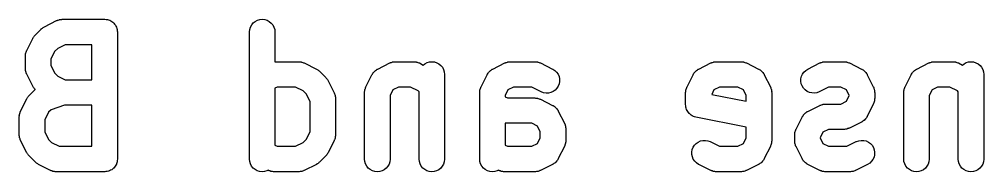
# Model space of a CAD drawing. Extents: x 10 to 156, y -120 to 0.
# Drawn here: x 41.76 to 49.34, y -113.45 to -112.25 of the extents above; entities that cross this region are included whole.
import ezdxf

# ---------------------------------------------------------------- set-up
doc = ezdxf.new("R2010")
doc.units = 0
doc.header["$MEASUREMENT"] = 0
doc.layers.add('BLACK', color=7, linetype='CONTINUOUS')

msp = doc.modelspace()

# ---------------------------------------------------------------- linework, layer by layer
at = {"layer": 'BLACK', "linetype": 'CONTINUOUS'}
for p, q in [((41.9553, -112.311), (42.0505, -112.263)), ((42.0505, -112.263), (42.0518, -112.262)), ((42.0518, -112.262), (42.0545, -112.261)), ((42.0545, -112.261), (42.0571, -112.26)), ((42.0571, -112.26), (42.0637, -112.258)), ((42.0637, -112.258), (42.0701, -112.256)), ((42.0701, -112.256), (42.073, -112.255)), ((42.073, -112.255), (42.0758, -112.254)), ((42.0758, -112.254), (42.0826, -112.254)), ((42.0826, -112.254), (42.0894, -112.253)), ((42.0894, -112.253), (42.0923, -112.253)), ((42.0923, -112.253), (42.0952, -112.252)), ((42.0952, -112.252), (42.4286, -112.252)), ((42.4286, -112.252), (42.4292, -112.252)), ((42.4292, -112.252), (42.4293, -112.252)), ((42.4293, -112.252), (42.4293, -112.252)), ((42.4293, -112.252), (42.43, -112.252)), ((42.43, -112.252), (42.4392, -112.253)), ((42.4392, -112.253), (42.4487, -112.254)), ((42.4487, -112.254), (42.449, -112.255)), ((42.449, -112.255), (42.4494, -112.255)), ((42.4494, -112.255), (42.4583, -112.257)), ((42.4583, -112.257), (42.4673, -112.26)), ((42.4673, -112.26), (42.4676, -112.26)), ((42.4676, -112.26), (42.468, -112.26)), ((42.468, -112.26), (42.4762, -112.265)), ((42.4762, -112.265), (42.4845, -112.269)), ((42.4845, -112.269), (42.4848, -112.27)), ((42.4848, -112.27), (42.4851, -112.27)), ((42.4851, -112.27), (42.4923, -112.276)), ((43.5967, -112.281), (43.6119, -112.269)), ((43.6119, -112.269), (43.6292, -112.26)), ((43.6292, -112.26), (43.6479, -112.254)), ((43.6479, -112.254), (43.6674, -112.252)), ((43.6674, -112.252), (43.6868, -112.254)), ((43.6868, -112.254), (43.7054, -112.26)), ((43.7054, -112.26), (43.7226, -112.269)), ((43.7226, -112.269), (43.7376, -112.282)), ((41.8817, -112.377), (41.9293, -112.329)), ((41.9293, -112.329), (41.9303, -112.328)), ((41.9303, -112.328), (41.9347, -112.325)), ((41.9347, -112.325), (41.9388, -112.321)), ((41.9388, -112.321), (41.9423, -112.319)), ((41.9423, -112.319), (41.9455, -112.316)), ((41.9455, -112.316), (41.9505, -112.314)), ((41.9505, -112.314), (41.9553, -112.311)), ((42.4923, -112.276), (42.4995, -112.282)), ((42.4995, -112.282), (42.4997, -112.282)), ((42.4997, -112.282), (42.5, -112.282)), ((42.5, -112.282), (42.5059, -112.29)), ((42.5059, -112.29), (42.5119, -112.297)), ((42.5119, -112.297), (42.512, -112.297)), ((42.512, -112.297), (42.5122, -112.298)), ((42.5122, -112.298), (42.5166, -112.306)), ((42.5166, -112.306), (42.521, -112.314)), ((42.521, -112.314), (42.5211, -112.315)), ((42.5211, -112.315), (42.5213, -112.315)), ((42.5213, -112.315), (42.5239, -112.324)), ((42.5239, -112.324), (42.5267, -112.333)), ((42.5267, -112.333), (42.5267, -112.333)), ((42.5267, -112.333), (42.5268, -112.334)), ((42.5268, -112.334), (42.5277, -112.343)), ((42.5277, -112.343), (42.5286, -112.352)), ((43.5667, -112.351), (43.5689, -112.332)), ((43.5689, -112.332), (43.5748, -112.313)), ((43.5748, -112.313), (43.5842, -112.296)), ((43.5842, -112.296), (43.5967, -112.281)), ((43.7376, -112.282), (43.75, -112.297)), ((43.75, -112.297), (43.7591, -112.314)), ((43.7591, -112.314), (43.7648, -112.333)), ((43.7648, -112.333), (43.7667, -112.352)), ((41.8153, -112.498), (41.8629, -112.403)), ((41.8629, -112.403), (41.8636, -112.402)), ((41.8636, -112.402), (41.8666, -112.397)), ((41.8666, -112.397), (41.8693, -112.392)), ((41.8693, -112.392), (41.8719, -112.389)), ((41.8719, -112.389), (41.8742, -112.385)), ((41.8742, -112.385), (41.8781, -112.381)), ((41.8781, -112.381), (41.8817, -112.377)), ((42.5286, -112.352), (42.5286, -113.352)), ((43.5667, -112.352), (43.5667, -112.351)), ((43.5667, -113.352), (43.5667, -112.352)), ((43.7667, -112.352), (43.7667, -112.586)), ((41.8128, -112.503), (41.8143, -112.501)), ((41.8143, -112.501), (41.8153, -112.498)), ((42.0592, -112.482), (42.0346, -112.507)), ((42.1188, -112.452), (42.0592, -112.482)), ((42.3286, -112.452), (42.1188, -112.452)), ((42.3286, -112.729), (42.3286, -112.452)), ((41.8048, -112.541), (41.8051, -112.539)), ((41.8048, -112.543), (41.8048, -112.541)), ((41.8048, -112.638), (41.8048, -112.543)), ((41.805, -112.536), (41.8062, -112.529)), ((41.8051, -112.539), (41.805, -112.536)), ((41.8062, -112.529), (41.8069, -112.522)), ((41.8069, -112.522), (41.8078, -112.519)), ((41.8078, -112.519), (41.8083, -112.516)), ((41.8083, -112.516), (41.8108, -112.51)), ((41.8108, -112.51), (41.8128, -112.503)), ((42.0346, -112.507), (42.0048, -112.566)), ((42.0048, -112.566), (42.0048, -112.614)), ((41.805, -112.641), (41.8048, -112.638)), ((41.8049, -112.644), (41.805, -112.641)), ((41.806, -112.651), (41.8049, -112.644)), ((41.8067, -112.658), (41.806, -112.651)), ((42.0048, -112.614), (42.0346, -112.674)), ((43.7667, -112.586), (43.9524, -112.586)), ((43.9524, -112.586), (43.9538, -112.586)), ((43.9538, -112.586), (43.9567, -112.586)), ((43.9567, -112.586), (43.9596, -112.586)), ((43.9596, -112.586), (43.9664, -112.587)), ((43.9664, -112.587), (43.9732, -112.588)), ((43.9732, -112.588), (43.976, -112.589)), ((43.976, -112.589), (43.9789, -112.589)), ((43.9789, -112.589), (43.9853, -112.592)), ((43.9853, -112.592), (43.9918, -112.594)), ((43.9918, -112.594), (43.9944, -112.595)), ((43.9944, -112.595), (43.9971, -112.596)), ((43.9971, -112.596), (44.0923, -112.644)), ((44.0923, -112.644), (44.0936, -112.645)), ((44.0936, -112.645), (44.0983, -112.648)), ((44.0983, -112.648), (44.1032, -112.65)), ((44.1032, -112.65), (44.1065, -112.653)), ((44.1065, -112.653), (44.11, -112.655)), ((44.5578, -112.654), (44.5643, -112.65)), ((44.5643, -112.65), (44.5705, -112.646)), ((44.5705, -112.646), (44.5725, -112.645)), ((44.5725, -112.645), (44.5743, -112.644)), ((44.5743, -112.644), (44.6696, -112.596)), ((44.6696, -112.596), (44.6708, -112.596)), ((44.6708, -112.596), (44.6736, -112.595)), ((44.6736, -112.595), (44.6762, -112.593)), ((44.6762, -112.593), (44.6827, -112.591)), ((44.6827, -112.591), (44.6891, -112.589)), ((44.6891, -112.589), (44.692, -112.588)), ((44.692, -112.588), (44.6949, -112.588)), ((44.6949, -112.588), (44.7017, -112.587)), ((44.7017, -112.587), (44.7084, -112.586)), ((44.7084, -112.586), (44.7114, -112.586)), ((44.7114, -112.586), (44.7143, -112.586)), ((44.7143, -112.586), (44.8571, -112.586)), ((44.8571, -112.586), (44.8585, -112.586)), ((44.8585, -112.586), (44.8615, -112.586)), ((44.8615, -112.586), (44.8644, -112.586)), ((44.8644, -112.586), (44.8711, -112.587)), ((44.8711, -112.587), (44.8779, -112.588)), ((44.8779, -112.588), (44.8807, -112.589)), ((44.8807, -112.589), (44.8836, -112.589)), ((44.8836, -112.589), (44.89, -112.592)), ((44.89, -112.592), (44.8965, -112.594)), ((44.8965, -112.594), (44.8991, -112.595)), ((44.8991, -112.595), (44.9019, -112.596)), ((44.9019, -112.596), (44.933, -112.612)), ((44.933, -112.612), (44.9452, -112.602)), ((44.9452, -112.602), (44.9625, -112.593)), ((44.9625, -112.593), (44.9813, -112.587)), ((44.9813, -112.587), (45.0007, -112.586)), ((45.0007, -112.586), (45.0201, -112.588)), ((45.0201, -112.588), (45.0388, -112.594)), ((45.0388, -112.594), (45.0559, -112.603)), ((45.0559, -112.603), (45.071, -112.615)), ((45.071, -112.615), (45.0833, -112.63)), ((45.0833, -112.63), (45.0925, -112.648)), ((45.0925, -112.648), (45.0981, -112.666)), ((45.4626, -112.654), (45.469, -112.65)), ((45.469, -112.65), (45.4753, -112.646)), ((45.4753, -112.646), (45.4773, -112.645)), ((45.4773, -112.645), (45.4791, -112.644)), ((45.4791, -112.644), (45.5743, -112.596)), ((45.5743, -112.596), (45.5756, -112.596)), ((45.5756, -112.596), (45.5783, -112.595)), ((45.5783, -112.595), (45.5809, -112.593)), ((45.5809, -112.593), (45.5875, -112.591)), ((45.5875, -112.591), (45.5939, -112.589)), ((45.5939, -112.589), (45.5968, -112.588)), ((45.5968, -112.588), (45.5996, -112.588)), ((45.5996, -112.588), (45.6064, -112.587)), ((45.6064, -112.587), (45.6132, -112.586)), ((45.6132, -112.586), (45.6161, -112.586)), ((45.6161, -112.586), (45.619, -112.586)), ((45.619, -112.586), (45.8095, -112.586)), ((45.8095, -112.586), (45.8109, -112.586)), ((45.8109, -112.586), (45.8138, -112.586)), ((45.8138, -112.586), (45.8168, -112.586)), ((45.8168, -112.586), (45.8235, -112.587)), ((45.8235, -112.587), (45.8303, -112.588)), ((45.8303, -112.588), (45.8331, -112.589)), ((45.8331, -112.589), (45.836, -112.589)), ((45.836, -112.589), (45.8424, -112.592)), ((45.8424, -112.592), (45.8489, -112.594)), ((45.8489, -112.594), (45.8515, -112.595)), ((45.8515, -112.595), (45.8542, -112.596)), ((45.8542, -112.596), (45.9495, -112.644)), ((45.9495, -112.644), (45.9507, -112.645)), ((45.9507, -112.645), (45.9671, -112.655)), ((47.0816, -112.654), (47.0881, -112.65)), ((47.0881, -112.65), (47.0943, -112.646)), ((47.0943, -112.646), (47.0963, -112.645)), ((47.0963, -112.645), (47.0981, -112.644)), ((47.0981, -112.644), (47.1934, -112.596)), ((47.1934, -112.596), (47.1946, -112.596)), ((47.1946, -112.596), (47.1974, -112.595)), ((47.1974, -112.595), (47.2, -112.593)), ((47.2, -112.593), (47.2065, -112.591)), ((47.2065, -112.591), (47.2129, -112.589)), ((47.2129, -112.589), (47.2159, -112.588)), ((47.2159, -112.588), (47.2187, -112.588)), ((47.2187, -112.588), (47.2255, -112.587)), ((47.2255, -112.587), (47.2322, -112.586)), ((47.2322, -112.586), (47.2352, -112.586)), ((47.2352, -112.586), (47.2381, -112.586)), ((47.2381, -112.586), (47.4286, -112.586)), ((47.4286, -112.586), (47.43, -112.586)), ((47.43, -112.586), (47.4329, -112.586)), ((47.4329, -112.586), (47.4358, -112.586)), ((47.4358, -112.586), (47.4426, -112.587)), ((47.4426, -112.587), (47.4494, -112.588)), ((47.4494, -112.588), (47.4522, -112.589)), ((47.4522, -112.589), (47.4551, -112.589)), ((47.4551, -112.589), (47.4614, -112.592)), ((47.4614, -112.592), (47.468, -112.594)), ((47.468, -112.594), (47.4705, -112.595)), ((47.4705, -112.595), (47.4733, -112.596)), ((47.4733, -112.596), (47.5685, -112.644)), ((47.5685, -112.644), (47.5698, -112.645)), ((47.5698, -112.645), (47.5716, -112.646)), ((47.5716, -112.646), (47.5736, -112.647)), ((47.5736, -112.647), (47.5798, -112.651)), ((47.5798, -112.651), (47.5861, -112.655)), ((47.9388, -112.654), (47.9553, -112.644)), ((47.9553, -112.644), (48.0505, -112.596)), ((48.0505, -112.596), (48.0518, -112.596)), ((48.0518, -112.596), (48.0545, -112.595)), ((48.0545, -112.595), (48.0571, -112.593)), ((48.0571, -112.593), (48.0637, -112.591)), ((48.0637, -112.591), (48.0701, -112.589)), ((48.0701, -112.589), (48.073, -112.588)), ((48.073, -112.588), (48.0758, -112.588)), ((48.0758, -112.588), (48.0826, -112.587)), ((48.0826, -112.587), (48.0894, -112.586)), ((48.0894, -112.586), (48.0923, -112.586)), ((48.0923, -112.586), (48.0952, -112.586)), ((48.0952, -112.586), (48.2381, -112.586)), ((48.2381, -112.586), (48.2395, -112.586)), ((48.2395, -112.586), (48.2424, -112.586)), ((48.2424, -112.586), (48.2454, -112.586)), ((48.2454, -112.586), (48.2521, -112.587)), ((48.2521, -112.587), (48.2589, -112.588)), ((48.2589, -112.588), (48.2617, -112.589)), ((48.2617, -112.589), (48.2646, -112.589)), ((48.2646, -112.589), (48.271, -112.592)), ((48.271, -112.592), (48.2775, -112.594)), ((48.2775, -112.594), (48.2801, -112.595)), ((48.2801, -112.595), (48.2828, -112.596)), ((48.2828, -112.596), (48.3781, -112.644)), ((48.3781, -112.644), (48.3793, -112.645)), ((48.3793, -112.645), (48.3811, -112.646)), ((48.3811, -112.646), (48.3831, -112.647)), ((48.3831, -112.647), (48.3893, -112.651)), ((48.3893, -112.651), (48.3957, -112.655)), ((48.7959, -112.654), (48.8024, -112.65)), ((48.8024, -112.65), (48.8086, -112.646)), ((48.8086, -112.646), (48.8106, -112.645)), ((48.8106, -112.645), (48.8124, -112.644)), ((48.8124, -112.644), (48.9077, -112.596)), ((48.9077, -112.596), (48.9089, -112.596)), ((48.9089, -112.596), (48.9117, -112.595)), ((48.9117, -112.595), (48.9143, -112.593)), ((48.9143, -112.593), (48.9208, -112.591)), ((48.9208, -112.591), (48.9272, -112.589)), ((48.9272, -112.589), (48.9301, -112.588)), ((48.9301, -112.588), (48.933, -112.588)), ((48.933, -112.588), (48.9398, -112.587)), ((48.9398, -112.587), (48.9465, -112.586)), ((48.9465, -112.586), (48.9495, -112.586)), ((48.9495, -112.586), (48.9524, -112.586)), ((48.9524, -112.586), (49.0952, -112.586)), ((49.0952, -112.586), (49.0966, -112.586)), ((49.0966, -112.586), (49.0996, -112.586)), ((49.0996, -112.586), (49.1025, -112.586)), ((49.1025, -112.586), (49.1092, -112.587)), ((49.1092, -112.587), (49.116, -112.588)), ((49.116, -112.588), (49.1188, -112.589)), ((49.1188, -112.589), (49.1217, -112.589)), ((49.1217, -112.589), (49.1281, -112.592)), ((49.1281, -112.592), (49.1346, -112.594)), ((49.1346, -112.594), (49.1372, -112.595)), ((49.1372, -112.595), (49.14, -112.596)), ((49.14, -112.596), (49.1711, -112.612)), ((49.1711, -112.612), (49.1833, -112.602)), ((49.1833, -112.602), (49.2006, -112.593)), ((49.2006, -112.593), (49.2194, -112.587)), ((49.2194, -112.587), (49.2388, -112.586)), ((49.2388, -112.586), (49.2582, -112.588)), ((49.2582, -112.588), (49.2768, -112.594)), ((49.2768, -112.594), (49.294, -112.603)), ((49.294, -112.603), (49.3091, -112.615)), ((49.3091, -112.615), (49.3214, -112.63)), ((49.3214, -112.63), (49.3305, -112.648)), ((49.3305, -112.648), (49.3362, -112.666)), ((41.8075, -112.66), (41.8067, -112.658)), ((41.808, -112.663), (41.8075, -112.66)), ((41.8103, -112.67), (41.808, -112.663)), ((41.8123, -112.676), (41.8103, -112.67)), ((41.8137, -112.679), (41.8123, -112.676)), ((41.8147, -112.682), (41.8137, -112.679)), ((41.8153, -112.683), (41.8147, -112.682)), ((41.8629, -112.778), (41.8153, -112.683)), ((42.0346, -112.674), (42.0592, -112.699)), ((42.0592, -112.699), (42.1188, -112.729)), ((42.1188, -112.729), (42.3286, -112.729)), ((44.11, -112.655), (44.114, -112.659)), ((44.114, -112.659), (44.1183, -112.663)), ((44.1183, -112.663), (44.1659, -112.71)), ((44.1659, -112.71), (44.1669, -112.711)), ((44.1669, -112.711), (44.1704, -112.716)), ((44.1704, -112.716), (44.1743, -112.72)), ((44.1743, -112.72), (44.1765, -112.723)), ((44.1765, -112.723), (44.1791, -112.726)), ((44.1791, -112.726), (44.1817, -112.731)), ((44.482, -112.784), (44.5296, -112.689)), ((44.5296, -112.689), (44.5302, -112.687)), ((44.5302, -112.687), (44.5314, -112.686)), ((44.5314, -112.686), (44.5323, -112.684)), ((44.5323, -112.684), (44.5367, -112.677)), ((44.5367, -112.677), (44.5409, -112.671)), ((44.5409, -112.671), (44.5424, -112.669)), ((44.5424, -112.669), (44.5436, -112.668)), ((44.5436, -112.668), (44.5491, -112.662)), ((44.5491, -112.662), (44.5545, -112.657)), ((44.5545, -112.657), (44.5562, -112.656)), ((44.5562, -112.656), (44.5578, -112.654)), ((45.0981, -112.666), (45.1, -112.686)), ((45.1, -112.686), (45.1, -113.352)), ((45.3867, -112.784), (45.4344, -112.689)), ((45.4344, -112.689), (45.435, -112.687)), ((45.435, -112.687), (45.4362, -112.686)), ((45.4362, -112.686), (45.4371, -112.684)), ((45.4371, -112.684), (45.4415, -112.677)), ((45.4415, -112.677), (45.4456, -112.671)), ((45.4456, -112.671), (45.4471, -112.669)), ((45.4471, -112.669), (45.4484, -112.668)), ((45.4484, -112.668), (45.4539, -112.662)), ((45.4539, -112.662), (45.4592, -112.657)), ((45.4592, -112.657), (45.461, -112.656)), ((45.461, -112.656), (45.4626, -112.654)), ((45.9671, -112.655), (45.9811, -112.669)), ((45.9811, -112.669), (45.9922, -112.685)), ((45.9922, -112.685), (46, -112.703)), ((46, -112.703), (46.0041, -112.722)), ((46.0041, -112.722), (46.0044, -112.741)), ((47.0058, -112.784), (47.0534, -112.689)), ((47.0534, -112.689), (47.054, -112.687)), ((47.054, -112.687), (47.0552, -112.686)), ((47.0552, -112.686), (47.0561, -112.684)), ((47.0561, -112.684), (47.0605, -112.677)), ((47.0605, -112.677), (47.0647, -112.671)), ((47.0647, -112.671), (47.0662, -112.669)), ((47.0662, -112.669), (47.0674, -112.668)), ((47.0674, -112.668), (47.073, -112.662)), ((47.073, -112.662), (47.0783, -112.657)), ((47.0783, -112.657), (47.08, -112.656)), ((47.08, -112.656), (47.0816, -112.654)), ((47.5861, -112.655), (47.5877, -112.657)), ((47.5877, -112.657), (47.5895, -112.658)), ((47.5895, -112.658), (47.5947, -112.663)), ((47.5947, -112.663), (47.6001, -112.669)), ((47.6001, -112.669), (47.6014, -112.671)), ((47.6014, -112.671), (47.6029, -112.672)), ((47.6029, -112.672), (47.6069, -112.679)), ((47.6069, -112.679), (47.6112, -112.685)), ((47.6112, -112.685), (47.6121, -112.687)), ((47.6121, -112.687), (47.6133, -112.689)), ((47.6133, -112.689), (47.6609, -112.784)), ((47.9002, -112.74), (47.9008, -112.72)), ((47.9008, -112.72), (47.9052, -112.701)), ((47.9052, -112.701), (47.9133, -112.684)), ((47.9133, -112.684), (47.9246, -112.668)), ((47.9246, -112.668), (47.9388, -112.654)), ((48.3957, -112.655), (48.3972, -112.657)), ((48.3972, -112.657), (48.399, -112.658)), ((48.399, -112.658), (48.4042, -112.663)), ((48.4042, -112.663), (48.4097, -112.669)), ((48.4097, -112.669), (48.4109, -112.671)), ((48.4109, -112.671), (48.4124, -112.672)), ((48.4124, -112.672), (48.4164, -112.679)), ((48.4164, -112.679), (48.4208, -112.685)), ((48.4208, -112.685), (48.4216, -112.687)), ((48.4216, -112.687), (48.4228, -112.689)), ((48.4228, -112.689), (48.4704, -112.784)), ((48.7201, -112.784), (48.7677, -112.689)), ((48.7677, -112.689), (48.7683, -112.687)), ((48.7683, -112.687), (48.7695, -112.686)), ((48.7695, -112.686), (48.7704, -112.684)), ((48.7704, -112.684), (48.7748, -112.677)), ((48.7748, -112.677), (48.779, -112.671)), ((48.779, -112.671), (48.7805, -112.669)), ((48.7805, -112.669), (48.7817, -112.668)), ((48.7817, -112.668), (48.7872, -112.662)), ((48.7872, -112.662), (48.7925, -112.657)), ((48.7925, -112.657), (48.7943, -112.656)), ((48.7943, -112.656), (48.7959, -112.654)), ((49.3362, -112.666), (49.3381, -112.686)), ((49.3381, -112.686), (49.3381, -113.352)), ((41.834, -112.853), (41.8817, -112.805)), ((41.8659, -112.783), (41.8629, -112.778)), ((41.8685, -112.788), (41.8659, -112.783)), ((41.8711, -112.791), (41.8685, -112.788)), ((41.8733, -112.795), (41.8711, -112.791)), ((41.8772, -112.799), (41.8733, -112.795)), ((41.8807, -112.803), (41.8772, -112.799)), ((41.8817, -112.804), (41.8807, -112.803)), ((41.8824, -112.805), (41.8817, -112.804)), ((41.8817, -112.805), (41.8824, -112.805)), ((43.7855, -112.786), (43.7667, -112.795)), ((43.7667, -112.795), (43.7667, -113.243)), ((43.9288, -112.786), (43.7855, -112.786)), ((43.9884, -112.816), (43.9288, -112.786)), ((44.1817, -112.731), (44.1847, -112.736)), ((44.1847, -112.736), (44.2323, -112.831)), ((44.4736, -112.808), (44.4745, -112.805)), ((44.4745, -112.805), (44.475, -112.802)), ((44.475, -112.802), (44.4774, -112.796)), ((44.4774, -112.796), (44.4795, -112.789)), ((44.4795, -112.789), (44.4809, -112.787)), ((44.4809, -112.787), (44.482, -112.784)), ((44.7379, -112.786), (44.6936, -112.808)), ((44.8335, -112.786), (44.7379, -112.786)), ((44.8931, -112.816), (44.8335, -112.786)), ((45.3784, -112.808), (45.3793, -112.805)), ((45.3793, -112.805), (45.3798, -112.802)), ((45.3798, -112.802), (45.3822, -112.796)), ((45.3822, -112.796), (45.3843, -112.789)), ((45.3843, -112.789), (45.3857, -112.787)), ((45.3857, -112.787), (45.3867, -112.784)), ((45.6427, -112.786), (45.5983, -112.808)), ((45.7859, -112.786), (45.6427, -112.786)), ((45.86, -112.823), (45.7859, -112.786)), ((45.9834, -112.795), (45.9699, -112.809)), ((45.9939, -112.779), (45.9834, -112.795)), ((46.001, -112.761), (45.9939, -112.779)), ((46.0044, -112.741), (46.001, -112.761)), ((46.9974, -112.808), (46.9983, -112.805)), ((46.9983, -112.805), (46.9988, -112.802)), ((46.9988, -112.802), (47.0013, -112.796)), ((47.0013, -112.796), (47.0033, -112.789)), ((47.0033, -112.789), (47.0047, -112.787)), ((47.0047, -112.787), (47.0058, -112.784)), ((47.2617, -112.786), (47.2174, -112.808)), ((47.405, -112.786), (47.2617, -112.786)), ((47.4493, -112.808), (47.405, -112.786)), ((47.6609, -112.784), (47.6615, -112.785)), ((47.6615, -112.785), (47.6625, -112.788)), ((47.6625, -112.788), (47.6639, -112.79)), ((47.6639, -112.79), (47.6659, -112.797)), ((47.6659, -112.797), (47.6682, -112.803)), ((47.6682, -112.803), (47.6687, -112.806)), ((47.9034, -112.759), (47.9002, -112.74)), ((47.9102, -112.777), (47.9034, -112.759)), ((47.9205, -112.794), (47.9102, -112.777)), ((47.9338, -112.808), (47.9205, -112.794)), ((48.1188, -112.786), (48.0447, -112.823)), ((48.2145, -112.786), (48.1188, -112.786)), ((48.2588, -112.808), (48.2145, -112.786)), ((48.4704, -112.784), (48.471, -112.785)), ((48.471, -112.785), (48.472, -112.788)), ((48.472, -112.788), (48.4734, -112.79)), ((48.4734, -112.79), (48.4754, -112.797)), ((48.4754, -112.797), (48.4777, -112.803)), ((48.4777, -112.803), (48.4782, -112.806)), ((48.7117, -112.808), (48.7126, -112.805)), ((48.7126, -112.805), (48.7131, -112.802)), ((48.7131, -112.802), (48.7155, -112.796)), ((48.7155, -112.796), (48.7176, -112.789)), ((48.7176, -112.789), (48.719, -112.787)), ((48.719, -112.787), (48.7201, -112.784)), ((48.976, -112.786), (48.9317, -112.808)), ((49.0716, -112.786), (48.976, -112.786)), ((49.1312, -112.816), (49.0716, -112.786)), ((41.7677, -112.974), (41.8153, -112.879)), ((41.8153, -112.879), (41.816, -112.878)), ((41.816, -112.878), (41.819, -112.873)), ((41.819, -112.873), (41.8217, -112.868)), ((41.8217, -112.868), (41.8243, -112.865)), ((41.8243, -112.865), (41.8266, -112.861)), ((41.8266, -112.861), (41.8305, -112.857)), ((41.8305, -112.857), (41.834, -112.853)), ((44.0131, -112.84), (43.9884, -112.816)), ((44.0429, -112.9), (44.0131, -112.84)), ((44.2323, -112.831), (44.2329, -112.833)), ((44.2329, -112.833), (44.2339, -112.835)), ((44.2339, -112.835), (44.2353, -112.838)), ((44.2353, -112.838), (44.2373, -112.845)), ((44.2373, -112.845), (44.2396, -112.851)), ((44.2396, -112.851), (44.2401, -112.854)), ((44.2401, -112.854), (44.241, -112.857)), ((44.241, -112.857), (44.2416, -112.864)), ((44.2416, -112.864), (44.2427, -112.87)), ((44.2427, -112.87), (44.2426, -112.873)), ((44.2426, -112.873), (44.2429, -112.876)), ((44.2429, -112.876), (44.2429, -113.162)), ((44.4714, -112.827), (44.4718, -112.824)), ((44.4714, -112.829), (44.4714, -112.827)), ((44.4714, -113.352), (44.4714, -112.829)), ((44.4717, -112.821), (44.4729, -112.815)), ((44.4718, -112.824), (44.4717, -112.821)), ((44.4729, -112.815), (44.4736, -112.808)), ((44.6936, -112.808), (44.6714, -112.852)), ((44.6714, -112.852), (44.6714, -113.352)), ((44.9, -112.822), (44.8931, -112.816)), ((44.9, -113.352), (44.9, -112.822)), ((45.3762, -112.827), (45.3765, -112.824)), ((45.3762, -112.829), (45.3762, -112.827)), ((45.3762, -113.352), (45.3762, -112.829)), ((45.3765, -112.821), (45.3776, -112.815)), ((45.3765, -112.824), (45.3765, -112.821)), ((45.3776, -112.815), (45.3784, -112.808)), ((45.5983, -112.808), (45.5762, -112.852)), ((45.5762, -112.852), (45.5762, -112.862)), ((45.5762, -112.862), (45.595, -112.871)), ((45.595, -112.871), (45.8095, -112.871)), ((45.8095, -112.871), (45.8109, -112.871)), ((45.8109, -112.871), (45.8138, -112.872)), ((45.8138, -112.872), (45.8168, -112.872)), ((45.8168, -112.872), (45.8235, -112.873)), ((45.8235, -112.873), (45.8303, -112.874)), ((45.8303, -112.874), (45.8331, -112.875)), ((45.8331, -112.875), (45.836, -112.875)), ((45.836, -112.875), (45.8424, -112.877)), ((45.8424, -112.877), (45.8489, -112.88)), ((45.8489, -112.88), (45.8515, -112.881)), ((45.8515, -112.881), (45.8542, -112.882)), ((45.8783, -112.83), (45.86, -112.823)), ((45.8975, -112.833), (45.8783, -112.83)), ((45.917, -112.833), (45.8975, -112.833)), ((45.9361, -112.828), (45.917, -112.833)), ((45.9539, -112.82), (45.9361, -112.828)), ((45.9699, -112.809), (45.9539, -112.82)), ((46.9952, -112.827), (46.9956, -112.824)), ((46.9952, -112.829), (46.9952, -112.827)), ((46.9952, -112.924), (46.9952, -112.829)), ((46.9955, -112.821), (46.9967, -112.815)), ((46.9956, -112.824), (46.9955, -112.821)), ((46.9967, -112.815), (46.9974, -112.808)), ((47.2174, -112.808), (47.1999, -112.843)), ((47.1999, -112.843), (47.4714, -112.897)), ((47.4714, -112.852), (47.4493, -112.808)), ((47.4714, -112.897), (47.4714, -112.852)), ((47.6687, -112.806), (47.6695, -112.809)), ((47.6695, -112.809), (47.6702, -112.816)), ((47.6702, -112.816), (47.6713, -112.823)), ((47.6713, -112.823), (47.6711, -112.826)), ((47.6711, -112.826), (47.6714, -112.829)), ((47.6714, -112.829), (47.6714, -113.21)), ((47.9496, -112.82), (47.9338, -112.808)), ((47.9674, -112.828), (47.9496, -112.82)), ((47.9864, -112.832), (47.9674, -112.828)), ((48.0059, -112.833), (47.9864, -112.832)), ((48.0251, -112.83), (48.0059, -112.833)), ((48.0435, -112.823), (48.0251, -112.83)), ((48.0447, -112.823), (48.0435, -112.823)), ((48.281, -112.852), (48.2588, -112.808)), ((48.2588, -112.897), (48.281, -112.853)), ((48.281, -112.853), (48.281, -112.852)), ((48.4782, -112.806), (48.479, -112.809)), ((48.479, -112.809), (48.4797, -112.816)), ((48.4797, -112.816), (48.4808, -112.823)), ((48.4809, -112.878), (48.4806, -112.881)), ((48.4806, -112.881), (48.4807, -112.883)), ((48.4808, -112.823), (48.4807, -112.826)), ((48.4807, -112.826), (48.481, -112.829)), ((48.481, -112.876), (48.4809, -112.878)), ((48.481, -112.829), (48.481, -112.876)), ((48.7095, -112.827), (48.7099, -112.824)), ((48.7095, -112.829), (48.7095, -112.827)), ((48.7095, -113.352), (48.7095, -112.829)), ((48.7098, -112.821), (48.7109, -112.815)), ((48.7099, -112.824), (48.7098, -112.821)), ((48.7109, -112.815), (48.7117, -112.808)), ((48.9317, -112.808), (48.9095, -112.852)), ((48.9095, -112.852), (48.9095, -113.352)), ((49.1381, -112.822), (49.1312, -112.816)), ((49.1381, -113.352), (49.1381, -112.822)), ((42.1115, -112.929), (42.0064, -112.964)), ((42.3286, -112.929), (42.1115, -112.929)), ((42.3286, -113.252), (42.3286, -112.929)), ((44.0429, -113.138), (44.0429, -112.9)), ((45.8542, -112.882), (45.9495, -112.93)), ((45.9495, -112.93), (45.9507, -112.93)), ((45.9507, -112.93), (45.9525, -112.931)), ((45.9525, -112.931), (45.9545, -112.932)), ((45.9545, -112.932), (45.9607, -112.937)), ((45.9607, -112.937), (45.9671, -112.941)), ((45.9671, -112.941), (45.9687, -112.942)), ((45.9687, -112.942), (45.9704, -112.944)), ((45.9704, -112.944), (45.9756, -112.949)), ((45.9756, -112.949), (45.9811, -112.954)), ((45.9811, -112.954), (45.9823, -112.956)), ((45.9823, -112.956), (45.9838, -112.958)), ((46.9962, -112.933), (46.9952, -112.924)), ((46.997, -112.942), (46.9962, -112.933)), ((46.9971, -112.943), (46.997, -112.942)), ((46.9999, -112.952), (46.9971, -112.943)), ((46.9971, -112.943), (46.9971, -112.943)), ((47.0024, -112.961), (46.9999, -112.952)), ((47.9553, -112.977), (48.0505, -112.93)), ((48.0505, -112.93), (48.0518, -112.929)), ((48.0518, -112.929), (48.0545, -112.928)), ((48.0545, -112.928), (48.0571, -112.927)), ((48.0571, -112.927), (48.0637, -112.925)), ((48.0637, -112.925), (48.0701, -112.922)), ((48.0701, -112.922), (48.073, -112.922)), ((48.073, -112.922), (48.0758, -112.921)), ((48.0758, -112.921), (48.0826, -112.92)), ((48.0826, -112.92), (48.0894, -112.919)), ((48.0894, -112.919), (48.0923, -112.919)), ((48.0923, -112.919), (48.0952, -112.919)), ((48.0952, -112.919), (48.2145, -112.919)), ((48.2145, -112.919), (48.2588, -112.897)), ((48.4704, -112.921), (48.4228, -113.016)), ((48.4714, -112.918), (48.4704, -112.921)), ((48.4729, -112.916), (48.4714, -112.918)), ((48.4749, -112.909), (48.4729, -112.916)), ((48.4774, -112.903), (48.4749, -112.909)), ((48.4779, -112.9), (48.4774, -112.903)), ((48.4788, -112.897), (48.4779, -112.9)), ((48.4795, -112.89), (48.4788, -112.897)), ((48.4807, -112.883), (48.4795, -112.89)), ((41.7571, -113.019), (41.7572, -113.018)), ((41.7571, -113.162), (41.7571, -113.019)), ((41.7572, -113.018), (41.7575, -113.015)), ((41.7574, -113.012), (41.7586, -113.005)), ((41.7575, -113.015), (41.7574, -113.012)), ((41.7586, -113.005), (41.7593, -112.998)), ((41.7593, -112.998), (41.7602, -112.995)), ((41.7602, -112.995), (41.7607, -112.993)), ((41.7607, -112.993), (41.7632, -112.986)), ((41.7632, -112.986), (41.7652, -112.98)), ((41.7652, -112.98), (41.7666, -112.977)), ((41.7666, -112.977), (41.7677, -112.974)), ((41.9869, -112.983), (41.9571, -113.043)), ((42.0064, -112.964), (41.9869, -112.983)), ((45.9838, -112.958), (45.9879, -112.964)), ((45.9879, -112.964), (45.9922, -112.971)), ((45.9922, -112.971), (45.9931, -112.972)), ((45.9931, -112.972), (45.9942, -112.974)), ((45.9942, -112.974), (46.0418, -113.07)), ((47.0027, -112.961), (47.0024, -112.961)), ((47.0028, -112.962), (47.0027, -112.961)), ((47.0072, -112.97), (47.0028, -112.962)), ((47.0115, -112.978), (47.0072, -112.97)), ((47.0117, -112.979), (47.0115, -112.978)), ((47.0119, -112.979), (47.0117, -112.979)), ((47.0178, -112.986), (47.0119, -112.979)), ((47.0237, -112.994), (47.0178, -112.986)), ((47.024, -112.994), (47.0237, -112.994)), ((47.0243, -112.994), (47.024, -112.994)), ((47.0314, -113), (47.0243, -112.994)), ((47.0386, -113.006), (47.0314, -113)), ((47.039, -113.006), (47.0386, -113.006)), ((47.0393, -113.007), (47.039, -113.006)), ((47.0475, -113.011), (47.0393, -113.007)), ((47.0557, -113.016), (47.0475, -113.011)), ((47.0561, -113.016), (47.0557, -113.016)), ((47.0565, -113.016), (47.0561, -113.016)), ((47.0654, -113.019), (47.0565, -113.016)), ((47.0743, -113.022), (47.0654, -113.019)), ((47.0751, -113.022), (47.0743, -113.022)), ((47.0752, -113.022), (47.0751, -113.022)), ((47.0751, -113.022), (47.0751, -113.022)), ((47.0756, -113.022), (47.0752, -113.022)), ((47.4714, -113.101), (47.0756, -113.022)), ((47.8629, -113.117), (47.9106, -113.022)), ((47.9106, -113.022), (47.9112, -113.021)), ((47.9112, -113.021), (47.9124, -113.019)), ((47.9124, -113.019), (47.9133, -113.017)), ((47.9133, -113.017), (47.9177, -113.011)), ((47.9177, -113.011), (47.9218, -113.004)), ((47.9218, -113.004), (47.9233, -113.003)), ((47.9233, -113.003), (47.9246, -113.001)), ((47.9246, -113.001), (47.9301, -112.996)), ((47.9301, -112.996), (47.9354, -112.99)), ((47.9354, -112.99), (47.9372, -112.989)), ((47.9372, -112.989), (47.9388, -112.988)), ((47.9388, -112.988), (47.9452, -112.984)), ((47.9452, -112.984), (47.9515, -112.979)), ((47.9515, -112.979), (47.9534, -112.978)), ((47.9534, -112.978), (47.9553, -112.977)), ((48.4157, -113.027), (48.4115, -113.034)), ((48.4201, -113.021), (48.4157, -113.027)), ((48.421, -113.019), (48.4201, -113.021)), ((48.4221, -113.017), (48.421, -113.019)), ((48.4228, -113.016), (48.4221, -113.017)), ((41.9571, -113.043), (41.9571, -113.138)), ((45.5762, -113.071), (45.5762, -113.243)), ((45.7859, -113.071), (45.5762, -113.071)), ((45.8302, -113.094), (45.7859, -113.071)), ((45.8524, -113.138), (45.8302, -113.094)), ((46.0418, -113.07), (46.0424, -113.071)), ((46.0424, -113.071), (46.0435, -113.074)), ((46.0435, -113.074), (46.0448, -113.076)), ((46.0448, -113.076), (46.0468, -113.083)), ((46.0468, -113.083), (46.0492, -113.089)), ((46.0492, -113.089), (46.0496, -113.092)), ((46.0496, -113.092), (46.0505, -113.095)), ((46.0505, -113.095), (46.0511, -113.102)), ((46.0511, -113.102), (46.0522, -113.108)), ((46.0522, -113.108), (46.0521, -113.111)), ((47.4714, -113.186), (47.4714, -113.101)), ((48.2828, -113.108), (48.2816, -113.109)), ((48.3781, -113.061), (48.2828, -113.108)), ((48.3799, -113.06), (48.3781, -113.061)), ((48.3819, -113.059), (48.3799, -113.06)), ((48.3881, -113.055), (48.3819, -113.059)), ((48.3946, -113.05), (48.3881, -113.055)), ((48.3961, -113.049), (48.3946, -113.05)), ((48.3979, -113.048), (48.3961, -113.049)), ((48.4032, -113.042), (48.3979, -113.048)), ((48.4088, -113.037), (48.4032, -113.042)), ((48.41, -113.035), (48.4088, -113.037)), ((48.4115, -113.034), (48.41, -113.035)), ((41.7574, -113.165), (41.7571, -113.162)), ((41.7573, -113.168), (41.7574, -113.165)), ((41.7584, -113.175), (41.7573, -113.168)), ((41.759, -113.181), (41.7584, -113.175)), ((41.7599, -113.184), (41.759, -113.181)), ((41.7604, -113.187), (41.7599, -113.184)), ((41.9571, -113.138), (41.9869, -113.198)), ((44.0131, -113.198), (44.0429, -113.138)), ((44.2407, -113.183), (44.2398, -113.185)), ((44.2414, -113.176), (44.2407, -113.183)), ((44.2426, -113.169), (44.2414, -113.176)), ((44.2428, -113.163), (44.2425, -113.166)), ((44.2425, -113.166), (44.2426, -113.169)), ((44.2429, -113.162), (44.2428, -113.163)), ((45.8524, -113.186), (45.8524, -113.138)), ((46.0521, -113.111), (46.0524, -113.114)), ((46.0524, -113.114), (46.0524, -113.21)), ((47.8524, -113.161), (47.8527, -113.158)), ((47.8524, -113.162), (47.8524, -113.161)), ((47.8524, -113.21), (47.8524, -113.162)), ((47.8526, -113.155), (47.8538, -113.148)), ((47.8527, -113.158), (47.8526, -113.155)), ((47.8538, -113.148), (47.8546, -113.141)), ((47.8546, -113.141), (47.8555, -113.138)), ((47.8555, -113.138), (47.856, -113.135)), ((47.856, -113.135), (47.8584, -113.129)), ((47.8584, -113.129), (47.8605, -113.123)), ((47.8605, -113.123), (47.8619, -113.12)), ((47.8619, -113.12), (47.8629, -113.117)), ((48.0745, -113.141), (48.0524, -113.186)), ((48.1188, -113.119), (48.0745, -113.141)), ((48.2381, -113.119), (48.1188, -113.119)), ((48.241, -113.119), (48.2381, -113.119)), ((48.244, -113.119), (48.241, -113.119)), ((48.2507, -113.118), (48.244, -113.119)), ((48.2575, -113.117), (48.2507, -113.118)), ((48.2603, -113.116), (48.2575, -113.117)), ((48.2632, -113.116), (48.2603, -113.116)), ((48.2696, -113.113), (48.2632, -113.116)), ((48.2762, -113.112), (48.2696, -113.113)), ((48.2788, -113.11), (48.2762, -113.112)), ((48.2816, -113.109), (48.2788, -113.11)), ((41.7627, -113.193), (41.7604, -113.187)), ((41.7647, -113.2), (41.7627, -113.193)), ((41.7661, -113.203), (41.7647, -113.2)), ((41.7671, -113.205), (41.7661, -113.203)), ((41.7677, -113.207), (41.7671, -113.205)), ((41.8153, -113.302), (41.7677, -113.207)), ((41.9869, -113.198), (42.0116, -113.223)), ((42.0116, -113.223), (42.0712, -113.252)), ((42.0712, -113.252), (42.3286, -113.252)), ((43.7667, -113.243), (43.7855, -113.252)), ((43.7855, -113.252), (43.9288, -113.252)), ((43.9288, -113.252), (43.9884, -113.223)), ((43.9884, -113.223), (44.0131, -113.198)), ((44.2323, -113.207), (44.1847, -113.302)), ((44.2334, -113.204), (44.2323, -113.207)), ((44.2348, -113.201), (44.2334, -113.204)), ((44.2368, -113.195), (44.2348, -113.201)), ((44.2393, -113.188), (44.2368, -113.195)), ((44.2398, -113.185), (44.2393, -113.188)), ((45.5762, -113.243), (45.595, -113.252)), ((45.595, -113.252), (45.7859, -113.252)), ((45.7859, -113.252), (45.8302, -113.23)), ((45.8302, -113.23), (45.8524, -113.186)), ((46.0418, -113.254), (45.9942, -113.349)), ((46.0429, -113.251), (46.0418, -113.254)), ((46.0443, -113.249), (46.0429, -113.251)), ((46.0464, -113.242), (46.0443, -113.249)), ((46.0488, -113.236), (46.0464, -113.242)), ((46.0493, -113.233), (46.0488, -113.236)), ((46.0502, -113.23), (46.0493, -113.233)), ((46.051, -113.224), (46.0502, -113.23)), ((46.0521, -113.217), (46.051, -113.224)), ((46.0524, -113.211), (46.052, -113.214)), ((46.052, -113.214), (46.0521, -113.217)), ((46.0524, -113.21), (46.0524, -113.211)), ((47.0466, -113.278), (47.0537, -113.259)), ((47.0537, -113.259), (47.0642, -113.243)), ((47.0642, -113.243), (47.0777, -113.229)), ((47.0777, -113.229), (47.0937, -113.218)), ((47.0937, -113.218), (47.1116, -113.21)), ((47.1116, -113.21), (47.1306, -113.206)), ((47.1306, -113.206), (47.1501, -113.205)), ((47.1501, -113.205), (47.1694, -113.208)), ((47.1694, -113.208), (47.1876, -113.215)), ((47.1876, -113.215), (47.2617, -113.252)), ((47.2617, -113.252), (47.405, -113.252)), ((47.405, -113.252), (47.4493, -113.23)), ((47.4493, -113.23), (47.4714, -113.186)), ((47.6609, -113.254), (47.6133, -113.349)), ((47.6619, -113.251), (47.6609, -113.254)), ((47.6633, -113.249), (47.6619, -113.251)), ((47.6654, -113.242), (47.6633, -113.249)), ((47.6679, -113.236), (47.6654, -113.242)), ((47.6684, -113.233), (47.6679, -113.236)), ((47.6692, -113.23), (47.6684, -113.233)), ((47.67, -113.224), (47.6692, -113.23)), ((47.6712, -113.217), (47.67, -113.224)), ((47.6714, -113.211), (47.6711, -113.214)), ((47.6711, -113.214), (47.6712, -113.217)), ((47.6714, -113.21), (47.6714, -113.211)), ((47.8527, -113.212), (47.8524, -113.21)), ((47.8526, -113.215), (47.8527, -113.212)), ((47.8536, -113.222), (47.8526, -113.215)), ((47.8543, -113.229), (47.8536, -113.222)), ((47.8551, -113.232), (47.8543, -113.229)), ((47.8556, -113.235), (47.8551, -113.232)), ((47.8579, -113.241), (47.8556, -113.235)), ((47.8599, -113.248), (47.8579, -113.241)), ((47.8613, -113.25), (47.8599, -113.248)), ((47.8623, -113.253), (47.8613, -113.25)), ((47.8629, -113.254), (47.8623, -113.253)), ((47.9106, -113.349), (47.8629, -113.254)), ((48.0524, -113.186), (48.0524, -113.186)), ((48.0524, -113.186), (48.0745, -113.23)), ((48.0745, -113.23), (48.1188, -113.252)), ((48.1188, -113.252), (48.2621, -113.252)), ((48.2621, -113.252), (48.3362, -113.215)), ((48.3362, -113.215), (48.3375, -113.215)), ((48.3375, -113.215), (48.3558, -113.208)), ((48.3558, -113.208), (48.3751, -113.205)), ((48.3751, -113.205), (48.3946, -113.206)), ((48.3946, -113.206), (48.4136, -113.21)), ((48.4136, -113.21), (48.4313, -113.218)), ((48.4313, -113.218), (48.4471, -113.23)), ((48.4471, -113.23), (48.4604, -113.244)), ((48.4604, -113.244), (48.4707, -113.261)), ((41.8183, -113.307), (41.8153, -113.302)), ((41.8209, -113.312), (41.8183, -113.307)), ((41.8235, -113.315), (41.8209, -113.312)), ((41.8257, -113.318), (41.8235, -113.315)), ((41.8296, -113.322), (41.8257, -113.318)), ((41.8331, -113.327), (41.8296, -113.322)), ((41.834, -113.328), (41.8331, -113.327)), ((41.8817, -113.375), (41.834, -113.328)), ((44.1659, -113.328), (44.1183, -113.375)), ((44.1695, -113.324), (44.1659, -113.328)), ((44.1734, -113.319), (44.1695, -113.324)), ((44.1757, -113.316), (44.1734, -113.319)), ((44.1783, -113.313), (44.1757, -113.316)), ((44.181, -113.308), (44.1783, -113.313)), ((44.184, -113.303), (44.181, -113.308)), ((44.1847, -113.302), (44.184, -113.303)), ((47.0432, -113.297), (47.0466, -113.278)), ((47.0435, -113.316), (47.0432, -113.297)), ((47.0477, -113.335), (47.0435, -113.316)), ((47.0554, -113.353), (47.0477, -113.335)), ((48.4707, -113.261), (48.4776, -113.279)), ((48.4801, -113.318), (48.4757, -113.337)), ((48.4776, -113.279), (48.4807, -113.298)), ((48.4807, -113.298), (48.4801, -113.318)), ((41.886, -113.379), (41.8817, -113.375)), ((41.89, -113.383), (41.886, -113.379)), ((41.8935, -113.385), (41.89, -113.383)), ((41.8967, -113.388), (41.8935, -113.385)), ((41.9017, -113.391), (41.8967, -113.388)), ((41.9064, -113.394), (41.9017, -113.391)), ((41.9077, -113.394), (41.9064, -113.394)), ((42.0029, -113.442), (41.9077, -113.394)), ((42.5111, -113.409), (42.5051, -113.416)), ((42.5113, -113.409), (42.5111, -113.409)), ((42.5115, -113.408), (42.5113, -113.409)), ((42.516, -113.4), (42.5115, -113.408)), ((42.5205, -113.392), (42.516, -113.4)), ((42.5206, -113.391), (42.5205, -113.392)), ((42.5208, -113.391), (42.5206, -113.391)), ((42.5235, -113.382), (42.5208, -113.391)), ((42.5264, -113.373), (42.5235, -113.382)), ((42.5265, -113.372), (42.5264, -113.373)), ((42.5264, -113.373), (42.5264, -113.373)), ((42.5275, -113.363), (42.5265, -113.372)), ((42.5286, -113.354), (42.5275, -113.363)), ((42.5286, -113.352), (42.5286, -113.353)), ((42.5286, -113.353), (42.5286, -113.353)), ((42.5286, -113.353), (42.5286, -113.353)), ((42.5286, -113.353), (42.5286, -113.354)), ((43.5686, -113.372), (43.5667, -113.352)), ((43.5742, -113.39), (43.5686, -113.372)), ((43.5834, -113.408), (43.5742, -113.39)), ((43.5957, -113.423), (43.5834, -113.408)), ((44.0923, -113.394), (43.9971, -113.442)), ((44.0971, -113.391), (44.0923, -113.394)), ((44.1021, -113.389), (44.0971, -113.391)), ((44.1053, -113.386), (44.1021, -113.389)), ((44.1089, -113.384), (44.1053, -113.386)), ((44.113, -113.38), (44.1089, -113.384)), ((44.1173, -113.376), (44.113, -113.38)), ((44.1183, -113.375), (44.1173, -113.376)), ((44.4733, -113.372), (44.4714, -113.352)), ((44.479, -113.39), (44.4733, -113.372)), ((44.4881, -113.408), (44.479, -113.39)), ((44.5005, -113.423), (44.4881, -113.408)), ((44.6539, -113.409), (44.6414, -113.424)), ((44.6633, -113.392), (44.6539, -113.409)), ((44.6692, -113.373), (44.6633, -113.392)), ((44.6714, -113.354), (44.6692, -113.373)), ((44.6714, -113.352), (44.6714, -113.354)), ((44.9019, -113.372), (44.9, -113.352)), ((44.9075, -113.39), (44.9019, -113.372)), ((44.9167, -113.408), (44.9075, -113.39)), ((44.929, -113.423), (44.9167, -113.408)), ((45.0825, -113.409), (45.07, -113.424)), ((45.0919, -113.392), (45.0825, -113.409)), ((45.0978, -113.373), (45.0919, -113.392)), ((45.1, -113.354), (45.0978, -113.373)), ((45.1, -113.352), (45.1, -113.354)), ((45.3781, -113.372), (45.3762, -113.352)), ((45.3837, -113.39), (45.3781, -113.372)), ((45.3929, -113.408), (45.3837, -113.39)), ((45.4052, -113.423), (45.3929, -113.408)), ((45.9495, -113.394), (45.8542, -113.442)), ((45.9513, -113.393), (45.9495, -113.394)), ((45.9533, -113.392), (45.9513, -113.393)), ((45.9595, -113.388), (45.9533, -113.392)), ((45.966, -113.384), (45.9595, -113.388)), ((45.9676, -113.382), (45.966, -113.384)), ((45.9694, -113.381), (45.9676, -113.382)), ((45.9747, -113.376), (45.9694, -113.381)), ((45.9802, -113.37), (45.9747, -113.376)), ((45.9814, -113.369), (45.9802, -113.37)), ((45.983, -113.367), (45.9814, -113.369)), ((45.9871, -113.361), (45.983, -113.367)), ((45.9915, -113.355), (45.9871, -113.361)), ((45.9924, -113.353), (45.9915, -113.355)), ((45.9936, -113.351), (45.9924, -113.353)), ((45.9942, -113.349), (45.9936, -113.351)), ((47.0665, -113.369), (47.0554, -113.353)), ((47.0805, -113.383), (47.0665, -113.369)), ((47.0969, -113.394), (47.0805, -113.383)), ((47.0981, -113.394), (47.0969, -113.394)), ((47.1934, -113.442), (47.0981, -113.394)), ((47.5685, -113.394), (47.4733, -113.442)), ((47.5704, -113.393), (47.5685, -113.394)), ((47.5723, -113.392), (47.5704, -113.393)), ((47.5786, -113.388), (47.5723, -113.392)), ((47.5851, -113.384), (47.5786, -113.388)), ((47.5866, -113.382), (47.5851, -113.384)), ((47.5884, -113.381), (47.5866, -113.382)), ((47.5937, -113.376), (47.5884, -113.381)), ((47.5992, -113.37), (47.5937, -113.376)), ((47.6005, -113.369), (47.5992, -113.37)), ((47.602, -113.367), (47.6005, -113.369)), ((47.6061, -113.361), (47.602, -113.367)), ((47.6106, -113.355), (47.6061, -113.361)), ((47.6114, -113.353), (47.6106, -113.355)), ((47.6126, -113.351), (47.6114, -113.353)), ((47.6133, -113.349), (47.6126, -113.351)), ((47.9117, -113.351), (47.9106, -113.349)), ((47.9126, -113.353), (47.9117, -113.351)), ((47.9169, -113.36), (47.9126, -113.353)), ((47.9209, -113.366), (47.9169, -113.36)), ((47.9224, -113.368), (47.9209, -113.366)), ((47.9237, -113.369), (47.9224, -113.368)), ((47.9291, -113.375), (47.9237, -113.369)), ((47.9343, -113.38), (47.9291, -113.375)), ((47.9361, -113.381), (47.9343, -113.38)), ((47.9377, -113.383), (47.9361, -113.381)), ((47.944, -113.387), (47.9377, -113.383)), ((47.9503, -113.392), (47.944, -113.387)), ((47.9522, -113.392), (47.9503, -113.392)), ((47.954, -113.394), (47.9522, -113.392)), ((47.9553, -113.394), (47.954, -113.394)), ((48.0505, -113.442), (47.9553, -113.394)), ((48.4257, -113.394), (48.3304, -113.442)), ((48.4422, -113.384), (48.4257, -113.394)), ((48.4564, -113.37), (48.4422, -113.384)), ((48.4677, -113.355), (48.4564, -113.37)), ((48.4757, -113.337), (48.4677, -113.355)), ((48.7114, -113.372), (48.7095, -113.352)), ((48.7171, -113.39), (48.7114, -113.372)), ((48.7262, -113.408), (48.7171, -113.39)), ((48.7386, -113.423), (48.7262, -113.408)), ((48.892, -113.409), (48.8795, -113.424)), ((48.9014, -113.392), (48.892, -113.409)), ((48.9073, -113.373), (48.9014, -113.392)), ((48.9095, -113.354), (48.9073, -113.373)), ((48.9095, -113.352), (48.9095, -113.354)), ((49.14, -113.372), (49.1381, -113.352)), ((49.1456, -113.39), (49.14, -113.372)), ((49.1548, -113.408), (49.1456, -113.39)), ((49.1671, -113.423), (49.1548, -113.408)), ((49.3206, -113.409), (49.3081, -113.424)), ((49.33, -113.392), (49.3206, -113.409)), ((49.3359, -113.373), (49.33, -113.392)), ((49.3381, -113.354), (49.3359, -113.373)), ((49.3381, -113.352), (49.3381, -113.354)), ((42.0056, -113.443), (42.0029, -113.442)), ((42.0082, -113.444), (42.0056, -113.443)), ((42.0147, -113.446), (42.0082, -113.444)), ((42.0211, -113.449), (42.0147, -113.446)), ((42.024, -113.449), (42.0211, -113.449)), ((42.0268, -113.45), (42.024, -113.449)), ((42.0336, -113.451), (42.0268, -113.45)), ((42.0404, -113.452), (42.0336, -113.451)), ((42.0433, -113.452), (42.0404, -113.452)), ((42.0462, -113.452), (42.0433, -113.452)), ((42.0476, -113.452), (42.0462, -113.452)), ((42.4286, -113.452), (42.0476, -113.452)), ((42.4379, -113.451), (42.4286, -113.452)), ((42.4473, -113.451), (42.4379, -113.451)), ((42.4476, -113.451), (42.4473, -113.451)), ((42.448, -113.45), (42.4476, -113.451)), ((42.4571, -113.448), (42.448, -113.45)), ((42.466, -113.445), (42.4571, -113.448)), ((42.4663, -113.445), (42.466, -113.445)), ((42.4667, -113.445), (42.4663, -113.445)), ((42.475, -113.44), (42.4667, -113.445)), ((42.4833, -113.436), (42.475, -113.44)), ((42.4836, -113.436), (42.4833, -113.436)), ((42.4839, -113.436), (42.4836, -113.436)), ((42.4912, -113.43), (42.4839, -113.436)), ((42.4985, -113.424), (42.4912, -113.43)), ((42.4988, -113.424), (42.4985, -113.424)), ((42.499, -113.423), (42.4988, -113.424)), ((42.5051, -113.416), (42.499, -113.423)), ((43.6107, -113.435), (43.5957, -113.423)), ((43.6279, -113.445), (43.6107, -113.435)), ((43.6466, -113.45), (43.6279, -113.445)), ((43.666, -113.452), (43.6466, -113.45)), ((43.6854, -113.451), (43.666, -113.452)), ((43.7041, -113.445), (43.6854, -113.451)), ((43.7137, -113.44), (43.7041, -113.445)), ((43.7172, -113.442), (43.7137, -113.44)), ((43.7199, -113.443), (43.7172, -113.442)), ((43.7225, -113.444), (43.7199, -113.443)), ((43.729, -113.446), (43.7225, -113.444)), ((43.7354, -113.449), (43.729, -113.446)), ((43.7383, -113.449), (43.7354, -113.449)), ((43.7411, -113.45), (43.7383, -113.449)), ((43.7479, -113.451), (43.7411, -113.45)), ((43.7546, -113.452), (43.7479, -113.451)), ((43.7576, -113.452), (43.7546, -113.452)), ((43.7605, -113.452), (43.7576, -113.452)), ((43.7619, -113.452), (43.7605, -113.452)), ((43.9524, -113.452), (43.7619, -113.452)), ((43.9553, -113.452), (43.9524, -113.452)), ((43.9582, -113.452), (43.9553, -113.452)), ((43.965, -113.451), (43.9582, -113.452)), ((43.9718, -113.45), (43.965, -113.451)), ((43.9746, -113.45), (43.9718, -113.45)), ((43.9775, -113.449), (43.9746, -113.45)), ((43.9839, -113.447), (43.9775, -113.449)), ((43.9905, -113.445), (43.9839, -113.447)), ((43.9931, -113.443), (43.9905, -113.445)), ((43.9958, -113.442), (43.9931, -113.443)), ((43.9971, -113.442), (43.9958, -113.442)), ((44.5155, -113.435), (44.5005, -113.423)), ((44.5327, -113.445), (44.5155, -113.435)), ((44.5513, -113.45), (44.5327, -113.445)), ((44.5707, -113.452), (44.5513, -113.45)), ((44.5902, -113.451), (44.5707, -113.452)), ((44.6089, -113.445), (44.5902, -113.451)), ((44.6262, -113.436), (44.6089, -113.445)), ((44.6414, -113.424), (44.6262, -113.436)), ((44.9441, -113.435), (44.929, -113.423)), ((44.9612, -113.445), (44.9441, -113.435)), ((44.9799, -113.45), (44.9612, -113.445)), ((44.9993, -113.452), (44.9799, -113.45)), ((45.0187, -113.451), (44.9993, -113.452)), ((45.0375, -113.445), (45.0187, -113.451)), ((45.0548, -113.436), (45.0375, -113.445)), ((45.07, -113.424), (45.0548, -113.436)), ((45.4203, -113.435), (45.4052, -113.423)), ((45.4374, -113.445), (45.4203, -113.435)), ((45.4561, -113.45), (45.4374, -113.445)), ((45.4755, -113.452), (45.4561, -113.45)), ((45.4949, -113.451), (45.4755, -113.452)), ((45.5137, -113.445), (45.4949, -113.451)), ((45.5232, -113.44), (45.5137, -113.445)), ((45.5267, -113.442), (45.5232, -113.44)), ((45.5295, -113.443), (45.5267, -113.442)), ((45.532, -113.444), (45.5295, -113.443)), ((45.5385, -113.446), (45.532, -113.444)), ((45.5449, -113.449), (45.5385, -113.446)), ((45.5478, -113.449), (45.5449, -113.449)), ((45.5506, -113.45), (45.5478, -113.449)), ((45.5574, -113.451), (45.5506, -113.45)), ((45.5642, -113.452), (45.5574, -113.451)), ((45.5671, -113.452), (45.5642, -113.452)), ((45.57, -113.452), (45.5671, -113.452)), ((45.5714, -113.452), (45.57, -113.452)), ((45.8095, -113.452), (45.5714, -113.452)), ((45.8124, -113.452), (45.8095, -113.452)), ((45.8154, -113.452), (45.8124, -113.452)), ((45.8221, -113.451), (45.8154, -113.452)), ((45.8289, -113.45), (45.8221, -113.451)), ((45.8318, -113.45), (45.8289, -113.45)), ((45.8347, -113.449), (45.8318, -113.45)), ((45.8411, -113.447), (45.8347, -113.449)), ((45.8476, -113.445), (45.8411, -113.447)), ((45.8502, -113.443), (45.8476, -113.445)), ((45.853, -113.442), (45.8502, -113.443)), ((45.8542, -113.442), (45.853, -113.442)), ((47.1961, -113.443), (47.1934, -113.442)), ((47.1987, -113.444), (47.1961, -113.443)), ((47.2052, -113.446), (47.1987, -113.444)), ((47.2116, -113.449), (47.2052, -113.446)), ((47.2145, -113.449), (47.2116, -113.449)), ((47.2173, -113.45), (47.2145, -113.449)), ((47.2241, -113.451), (47.2173, -113.45)), ((47.2308, -113.452), (47.2241, -113.451)), ((47.2338, -113.452), (47.2308, -113.452)), ((47.2367, -113.452), (47.2338, -113.452)), ((47.2381, -113.452), (47.2367, -113.452)), ((47.4286, -113.452), (47.2381, -113.452)), ((47.4315, -113.452), (47.4286, -113.452)), ((47.4344, -113.452), (47.4315, -113.452)), ((47.4412, -113.451), (47.4344, -113.452)), ((47.448, -113.45), (47.4412, -113.451)), ((47.4508, -113.45), (47.448, -113.45)), ((47.4537, -113.449), (47.4508, -113.45)), ((47.4601, -113.447), (47.4537, -113.449)), ((47.4667, -113.445), (47.4601, -113.447)), ((47.4693, -113.443), (47.4667, -113.445)), ((47.472, -113.442), (47.4693, -113.443)), ((47.4733, -113.442), (47.472, -113.442)), ((48.0533, -113.443), (48.0505, -113.442)), ((48.0558, -113.444), (48.0533, -113.443)), ((48.0624, -113.446), (48.0558, -113.444)), ((48.0687, -113.449), (48.0624, -113.446)), ((48.0716, -113.449), (48.0687, -113.449)), ((48.0744, -113.45), (48.0716, -113.449)), ((48.0812, -113.451), (48.0744, -113.45)), ((48.088, -113.452), (48.0812, -113.451)), ((48.0909, -113.452), (48.088, -113.452)), ((48.0938, -113.452), (48.0909, -113.452)), ((48.0952, -113.452), (48.0938, -113.452)), ((48.2857, -113.452), (48.0952, -113.452)), ((48.2886, -113.452), (48.2857, -113.452)), ((48.2916, -113.452), (48.2886, -113.452)), ((48.2983, -113.451), (48.2916, -113.452)), ((48.3051, -113.45), (48.2983, -113.451)), ((48.308, -113.45), (48.3051, -113.45)), ((48.3109, -113.449), (48.308, -113.45)), ((48.3173, -113.447), (48.3109, -113.449)), ((48.3238, -113.445), (48.3173, -113.447)), ((48.3264, -113.443), (48.3238, -113.445)), ((48.3292, -113.442), (48.3264, -113.443)), ((48.3304, -113.442), (48.3292, -113.442)), ((48.7536, -113.435), (48.7386, -113.423)), ((48.7708, -113.445), (48.7536, -113.435)), ((48.7894, -113.45), (48.7708, -113.445)), ((48.8088, -113.452), (48.7894, -113.45)), ((48.8283, -113.451), (48.8088, -113.452)), ((48.847, -113.445), (48.8283, -113.451)), ((48.8643, -113.436), (48.847, -113.445)), ((48.8795, -113.424), (48.8643, -113.436)), ((49.1822, -113.435), (49.1671, -113.423)), ((49.1993, -113.445), (49.1822, -113.435)), ((49.218, -113.45), (49.1993, -113.445)), ((49.2374, -113.452), (49.218, -113.45)), ((49.2568, -113.451), (49.2374, -113.452)), ((49.2756, -113.445), (49.2568, -113.451)), ((49.2929, -113.436), (49.2756, -113.445)), ((49.3081, -113.424), (49.2929, -113.436))]:
    msp.add_line(p, q, dxfattribs=at)

doc.saveas('drawing.dxf')
